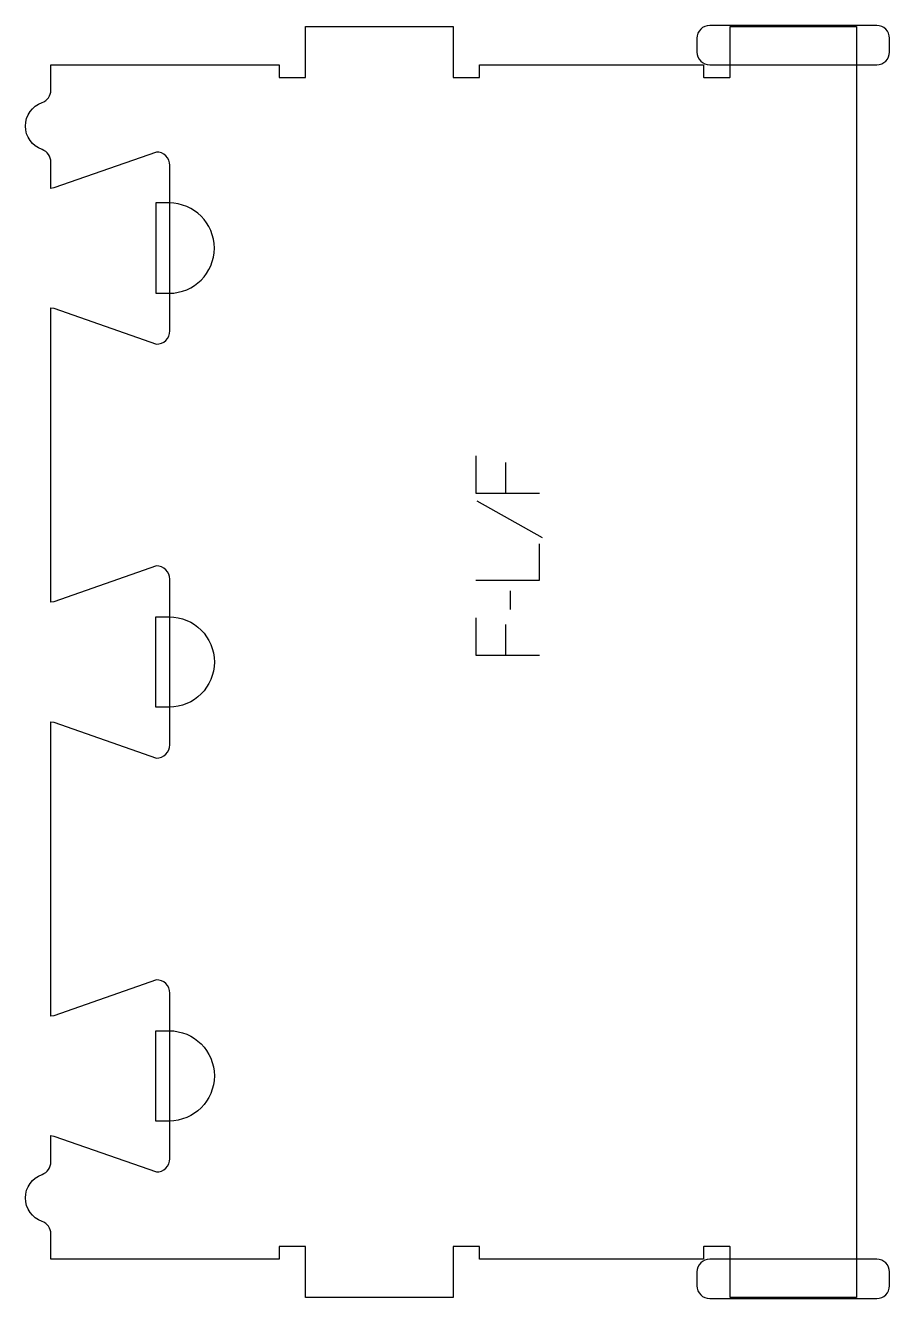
# Model space of a CAD drawing. Header units: millimetres. Extents: x -212 to 195, y -300 to 300.
import ezdxf

# ---------------------------------------------------------------- set-up
doc = ezdxf.new("R2010")
doc.units = ezdxf.units.MM
for name, color, linetype, true_color in [('1_ANYTOOL_1MMDEEP_LABELS_S', 2, 'Continuous', 0xffff00), ('4_ANYTOOL_CUTTHROUGH_OUTSI', 5, 'Continuous', 0x0000ff), ('5_ANYTOOL_HALF_MILL_9MM_IN', 3, 'Continuous', 0x00ff00)]:
    doc.layers.add(name, color=color, linetype=linetype, true_color=true_color)

msp = doc.modelspace()

# ---------------------------------------------------------------- linework, layer by layer
at = {"layer": '1_ANYTOOL_1MMDEEP_LABELS_S'}
for p, q in [((13.95, 93.94), (13.95, 79.46)), ((0.45, 75.86), (31.22, 58.67)), ((16.09, 33.47), (16.18, 24.69)), ((13.95, 17.66), (13.95, 3.17))]:
    msp.add_line(p, q, dxfattribs=at)
for points in [[(-0.02, 97.11), (-0.02, 79.46), (29.98, 79.46)], [(-0.02, 38.61), (29.98, 38.61), (29.98, 55.71)], [(-0.02, 20.83), (-0.02, 3.17), (29.98, 3.17)]]:
    msp.add_lwpolyline(points, dxfattribs=at)
at = {"layer": '4_ANYTOOL_CUTTHROUGH_OUTSI'}
msp.add_lwpolyline([(-200.26, -269.35, 0.317837), (-204.42, -263.45, -0.707107), (-204.42, -241.3, 0.317837), (-200.26, -235.4), (-200.26, -223.01), (-198.86, -223.24), (-150.59, -240.14, 0.419618), (-144.26, -233.9), (-144.26, -155.9, 0.419618), (-150.59, -149.66), (-198.87, -166.56), (-200.26, -166.79), (-200.26, -28.11), (-198.86, -28.34), (-150.59, -45.24, 0.419618), (-144.26, -39), (-144.26, 39, 0.419618), (-150.59, 45.24), (-198.87, 28.34), (-200.26, 28.11), (-200.26, 166.79), (-198.86, 166.56), (-150.59, 149.66, 0.419618), (-144.26, 155.9), (-144.26, 233.9, 0.419618), (-150.59, 240.14), (-198.87, 223.24), (-200.26, 223.01), (-200.26, 235.4, 0.317837), (-204.42, 241.3, -0.707107), (-204.42, 263.45, 0.317837), (-200.26, 269.35), (-200.26, 281.25), (-92.76, 281.25), (-92.76, 275.5, 0.414214), (-92.51, 275.25), (-80.51, 275.25, 0.414214), (-80.26, 275.5), (-80.26, 299.25), (-10.76, 299.25), (-10.76, 275.5, 0.414214), (-10.51, 275.25), (1.49, 275.25, 0.414214), (1.74, 275.5), (1.74, 281.25), (107.24, 281.25), (107.24, 275.5, 0.414214), (107.49, 275.25), (119.49, 275.25, 0.414214), (119.74, 275.5), (119.74, 299.25), (179.24, 299.25), (179.24, -299.25), (119.74, -299.25), (119.74, -275.5, 0.414214), (119.49, -275.25), (107.49, -275.25, 0.414214), (107.24, -275.5), (107.24, -281.25), (1.74, -281.25), (1.74, -275.5, 0.414214), (1.49, -275.25), (-10.51, -275.25, 0.414214), (-10.76, -275.5), (-10.76, -299.25), (-80.26, -299.25), (-80.26, -275.5, 0.414214), (-80.51, -275.25), (-92.51, -275.25, 0.414214), (-92.76, -275.5), (-92.76, -281.25), (-200.26, -281.25)], format="xyb", close=True, dxfattribs=at)
at = {"layer": '5_ANYTOOL_HALF_MILL_9MM_IN'}
for points in [[(110.12, 299.75, 0.414214), (104.12, 293.75), (104.12, 287.25, 0.414214), (110.12, 281.25), (188.87, 281.25, 0.414214), (194.87, 287.25), (194.87, 293.75, 0.414214), (188.87, 299.75)], [(110.12, 299.75, 0.414214), (104.12, 293.75), (104.12, 287.25, 0.414214), (110.12, 281.25), (188.87, 281.25, 0.414214), (194.87, 287.25), (194.87, 293.75, 0.414214), (188.87, 299.75)], [(-144.51, 173.65, 1), (-144.51, 216.15), (-150.76, 216.15), (-150.76, 173.65)], [(-144.51, 21.25, -1), (-144.51, -21.25), (-150.76, -21.25), (-150.76, 21.25)], [(-144.51, -173.65, -1), (-144.51, -216.15), (-150.76, -216.15), (-150.76, -173.65)], [(110.12, -281.25, 0.414214), (104.12, -287.25), (104.12, -293.75, 0.414214), (110.12, -299.75), (188.87, -299.75, 0.414214), (194.87, -293.75), (194.87, -287.25, 0.414214), (188.87, -281.25)]]:
    msp.add_lwpolyline(points, format="xyb", close=True, dxfattribs=at)

doc.saveas('drawing.dxf')
